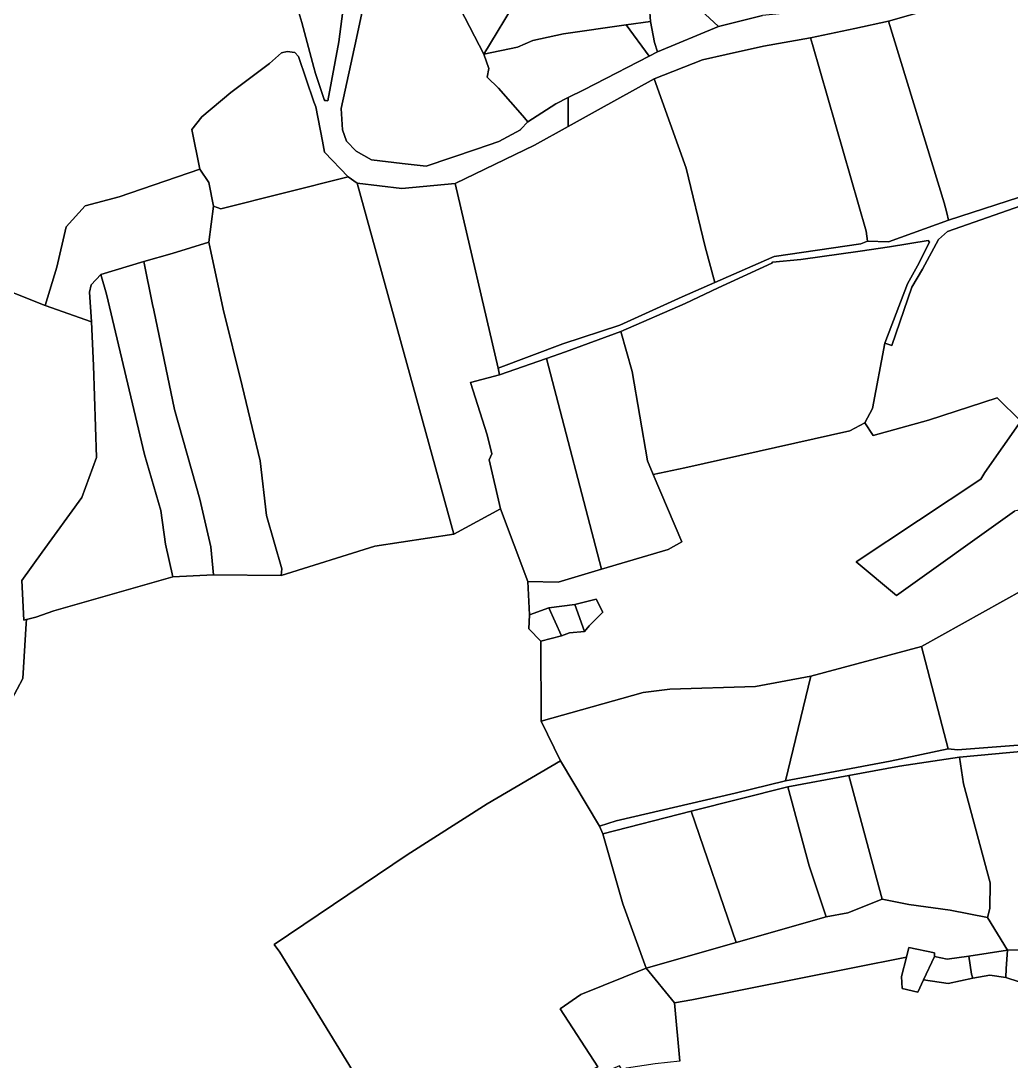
# Model space of a CAD drawing. Extents: x 542555 to 550520, y 1840485 to 1846995.
# Drawn here: x 547778.4 to 548179.3, y 1843379.2 to 1843800.3 of the extents above; entities that cross this region are included whole.
import ezdxf

# ---------------------------------------------------------------- set-up
doc = ezdxf.new("R2010")
doc.units = 0
doc.layers.add('Level 30', color=7, linetype='Continuous')

msp = doc.modelspace()

# ---------------------------------------------------------------- linework, layer by layer
at = {"layer": 'Level 30'}
for points in [[(547908.7782, 1843804.1401), (547907.19, 1843791.75), (547902.67, 1843767.92), (547902.05, 1843767.9806), (547901.34, 1843768.05), (547897.7, 1843778.93), (547897.05, 1843781.3378), (547892.12, 1843799.6), (547864.23, 1843892.85)], [(547864.23, 1843892.85), (547892.12, 1843799.6), (547897.05, 1843781.3378), (547897.7, 1843778.93), (547901.34, 1843768.05), (547902.05, 1843767.9806), (547902.67, 1843767.92), (547907.19, 1843791.75), (547908.7782, 1843804.1401)], [(547918.91, 1843814.84), (547914.21, 1843793.27), (547908.1, 1843764.79), (547908.6, 1843756.14), (547910.28, 1843751.5), (547914.09, 1843747.52), (547920.32, 1843744.04), (547932.7967, 1843742.5586), (547942.47, 1843741.41), (547962.9143, 1843748.3637), (547971.9, 1843751.42), (547980.6, 1843756.16), (547980.8276, 1843756.4048), (547983.63, 1843759.42), (547995.02, 1843766.61), (548000, 1843769.16), (548000, 1843763.9989), (548000, 1843757.55), (547986.31, 1843749.87), (547954.27, 1843734.39), (547932.6, 1843732.41), (547914.55, 1843734.49), (547910.85, 1843737.15), (547901.37, 1843747.05), (547900.4749, 1843751.6025), (547897.76, 1843765.41), (547897.05, 1843767.476), (547890.77, 1843785.75), (547889.25, 1843787.44), (547886.23, 1843787.86), (547883.92, 1843787.33), (547879, 1843783.03), (547863.37, 1843771.2), (547851.67, 1843761.38), (547847.63, 1843756.22), (547850.9, 1843740.23), (547818.22, 1843729.02), (547804.4, 1843725.42), (547796.81, 1843716.94), (547792.94, 1843700.62), (547788.29, 1843685.05), (547763.65, 1843694.73)], [(548163.88, 1843809.97), (548129.57, 1843800.06), (548115.9592, 1843797.1982), (548097.99, 1843793.42), (548079.07, 1843790.03), (548063.8712, 1843786.5966), (548054.28, 1843784.43), (548034.77, 1843776.77), (548012.04, 1843764.3), (548000, 1843757.54), (548000, 1843757.55), (548000, 1843763.9989), (548000, 1843769.16), (548006.3069, 1843772.3866), (548032.74, 1843785.91), (548036.15, 1843787.66), (548060.75, 1843797.94), (548078.67, 1843802.35)], [(548237.91, 1843800.46), (548244.42, 1843796.29), (548250.0439, 1843789.6671), (548250.95, 1843788.6), (548252.8578, 1843786.6192), (548254.35, 1843785.07), (548268.9448, 1843774.6518), (548273.15, 1843771.65), (548273.426, 1843770.9806), (548275.1, 1843766.92), (548275.1184, 1843763.9147), (548275.14, 1843760.38), (548267.23, 1843744.18), (548242.21, 1843735.96), (548208.63, 1843736.65), (548206.42, 1843736.44), (548187.29, 1843730.32), (548153.95, 1843719.62), (548153.27, 1843722.56), (548152.21, 1843726.55), (548129.57, 1843800.06), (548163.88, 1843809.97)], [(548185.9, 1843726.38), (548153.52, 1843714.99), (548149.82, 1843711.72), (548143.4, 1843699.78), (548139.03, 1843692.42), (548130.91, 1843668.91), (548128.19, 1843669.81), (548137.35, 1843693.79), (548141.4, 1843701.12), (548146.25, 1843710.74), (548145.62, 1843711.36), (548130.06, 1843708.78), (548118.2, 1843707.08), (548094.16, 1843703.68), (548082.69, 1843702.55), (548082.35, 1843702.24), (548060.69, 1843692.25), (548047.37, 1843685.81), (548021.26, 1843674.51), (547998.92, 1843666.3), (547991.16, 1843663.6), (547972.21, 1843657.01), (547971.58, 1843659.68), (547997.86, 1843669.56), (548020.82, 1843677.07), (548046.08, 1843688.58), (548059.34, 1843694.42), (548082.36, 1843704.48), (548083.36, 1843704.9), (548118.44, 1843710.06), (548121.1, 1843711.09), (548129.59, 1843710.78), (548153.95, 1843719.62), (548187.29, 1843730.32)], [(547763.65, 1843694.73), (547788.29, 1843685.05), (547807.04, 1843678.44), (547807.86, 1843660.8), (547809.07, 1843623.57), (547803.16, 1843607.29), (547787.1, 1843585.28), (547778.81, 1843573.7), (547779.63, 1843557.74), (547780.7051, 1843557.994), (547780.6, 1843556.37), (547779.15, 1843534.04), (547753.89, 1843486.66)], [(548200.61, 1843579.16), (548142.92, 1843547.03), (548098.22, 1843535.02), (548075.72, 1843530.85), (548041.08, 1843529.76), (548030.33, 1843528.44), (547988.98, 1843516.79), (547988.88, 1843549.18), (547997.26, 1843551.31), (548000.44, 1843552.56), (548006.63, 1843553.12), (548008.51, 1843555.36), (548013.92, 1843560.95), (548011.29, 1843566.16), (548002.69, 1843564.05), (547992.06, 1843562.65), (547984.29, 1843559.84), (547983.56, 1843573.38), (547995.9, 1843573.12), (548013.41, 1843578.33), (548040.4, 1843586.36), (548045.97, 1843589.39), (548034.42, 1843616.61), (548047.13, 1843619.41), (548113.92, 1843634.29), (548120.08, 1843637.62), (548123.44, 1843632.47), (548145.86, 1843638.67), (548173.62, 1843647.64), (548183.13, 1843638.22), (548168.67, 1843617.46), (548166.93, 1843614.73), (548116.57, 1843581.38), (548132.92, 1843567.66), (548180.68, 1843601.79)], [(547753.89, 1843486.66), (547779.15, 1843534.04), (547780.6, 1843556.37), (547780.7051, 1843557.994), (547784.54, 1843558.9), (547791.7, 1843561.45), (547839.97, 1843575.2), (547856.37, 1843576.08), (547883.75, 1843575.74), (547921.76, 1843587.68), (547953.74, 1843592.48), (547972.57, 1843602.76), (547983.56, 1843573.38), (547984.29, 1843559.84), (547984.04, 1843554.25), (547988.88, 1843549.18), (547988.98, 1843516.79), (547996.91, 1843500.73), (547967.23, 1843483.33), (547934.74, 1843462.73), (547880.93, 1843426.46), (547883.3, 1843423.31), (547895.3633, 1843403.6117), (547914.11, 1843373)], [(548185.95, 1843504.86), (548158.36, 1843502.3), (548134.12, 1843498.68), (548113.61, 1843494.88), (548088.88, 1843490.3), (548049.8, 1843480.37), (548013.99, 1843471.27), (548012.61, 1843474.35), (548019.43, 1843476.55), (548067.59, 1843487.76), (548087.88, 1843492.73), (548130.32, 1843500.63), (548153.79, 1843505.67), (548157.61, 1843505.25), (548185.61, 1843507.42)], [(548185.93, 1843424.28), (548177.81, 1843424.18), (548169.67, 1843437.37), (548170.6, 1843440.98), (548170.81, 1843451.35), (548159.93, 1843491.42), (548158.36, 1843502.3), (548185.95, 1843504.86)], [(548045.12, 1843379.23), (548042.95, 1843402.89), (548049.97, 1843404.12), (548136.89, 1843421.29), (548134.83, 1843413.56), (548135.16, 1843408.65), (548141.5, 1843407.18), (548143.74, 1843412.2), (548153.79, 1843410.63), (548163.72, 1843412.87), (548170.6, 1843414.09), (548177.1, 1843413.08), (548187.44, 1843409.76), (548190.64, 1843408.69), (548190.76, 1843410.72), (548193.98, 1843410.77), (548193.61, 1843409.33), (548194.5, 1843408.46), (548196.91, 1843403.22), (548189.34, 1843361.27)]]:
    msp.add_lwpolyline(points, dxfattribs=at)
for points in [[(547979.65, 1843809.82), (547965.85, 1843786.75), (547944.74, 1843827.48), (547959.67, 1843836.18), (547964.01, 1843832.08)], [(548097.6, 1843811.8), (548094.69, 1843804.08), (548078.67, 1843802.35), (548060.75, 1843797.94), (548055.44, 1843802.9), (548053.83, 1843811.18), (548053.76, 1843823.8), (548052.61, 1843826.3), (548054.4, 1843827.57), (548055, 1843827.95), (548067.15, 1843831.42), (548086.95, 1843834.97), (548087.85, 1843835.12), (548093.9, 1843835.97), (548096.76, 1843825.42)], [(548033.27, 1843800), (548023.44, 1843798.62), (547998.12, 1843794.96), (547985.6, 1843792.3), (547979.38, 1843789.62), (547965.85, 1843786.75), (547979.65, 1843809.82), (547993.55, 1843819.98), (548003.16, 1843831.12), (548013.53, 1843830.04), (548014.48, 1843828.55), (548024.84, 1843822.19), (548032.99, 1843821.95), (548031.83, 1843813.77), (548033.05, 1843803.7)], [(547965.85, 1843786.75), (547967.9, 1843781.02), (547967.17, 1843777.43), (547971.73, 1843772.96), (547981.4153, 1843761.9399), (547983.63, 1843759.42), (547980.8276, 1843756.4048), (547980.6, 1843756.16), (547971.9, 1843751.42), (547962.9143, 1843748.3637), (547942.47, 1843741.41), (547932.7967, 1843742.5586), (547920.32, 1843744.04), (547914.09, 1843747.52), (547910.28, 1843751.5), (547908.6, 1843756.14), (547908.1, 1843764.79), (547914.21, 1843793.27), (547918.91, 1843814.84), (547944.74, 1843827.48)], [(548052.61, 1843826.3), (548053.76, 1843823.8), (548053.83, 1843811.18), (548055.44, 1843802.9), (548060.75, 1843797.94), (548036.15, 1843787.66), (548034.95, 1843791.42), (548033.27, 1843800), (548033.05, 1843803.7), (548031.83, 1843813.77), (548032.99, 1843821.95), (548033.89, 1843823.88), (548035.08, 1843824.44)], [(548033.27, 1843800), (548034.95, 1843791.42), (548036.15, 1843787.66), (548032.74, 1843785.91), (548023.44, 1843798.62)], [(548129.57, 1843800.06), (548152.21, 1843726.55), (548153.27, 1843722.56), (548153.95, 1843719.62), (548129.59, 1843710.78), (548121.1, 1843711.09), (548120.64, 1843715.11), (548098.7902, 1843790.6535), (548097.99, 1843793.42), (548115.9592, 1843797.1982)], [(548023.44, 1843798.62), (548032.74, 1843785.91), (548010.75, 1843774.66), (548006.3044, 1843772.3855), (548000, 1843769.16), (547995.02, 1843766.61), (547983.63, 1843759.42), (547981.4153, 1843761.9399), (547971.73, 1843772.96), (547967.17, 1843777.43), (547967.9, 1843781.02), (547965.85, 1843786.75), (547979.38, 1843789.62), (547985.6, 1843792.3), (547998.12, 1843794.96)], [(548097.99, 1843793.42), (548098.7902, 1843790.6535), (548120.64, 1843715.11), (548121.1, 1843711.09), (548118.44, 1843710.06), (548083.36, 1843704.9), (548082.36, 1843704.48), (548059.34, 1843694.42), (548055.44, 1843708.73), (548047.73, 1843740.6), (548034.77, 1843776.77), (548054.28, 1843784.43), (548063.8712, 1843786.5966), (548079.07, 1843790.03)], [(547859.38, 1843724.12), (547856.35, 1843725.28), (547854.44, 1843734.87), (547850.9, 1843740.23), (547847.63, 1843756.22), (547851.67, 1843761.38), (547863.37, 1843771.2), (547879, 1843783.03), (547883.92, 1843787.33), (547886.23, 1843787.86), (547889.25, 1843787.44), (547890.77, 1843785.75), (547897.05, 1843767.476), (547897.76, 1843765.41), (547900.4749, 1843751.6025), (547901.37, 1843747.05), (547910.85, 1843737.15)], [(548034.77, 1843776.77), (548047.73, 1843740.6), (548055.44, 1843708.73), (548059.34, 1843694.42), (548046.08, 1843688.58), (548020.82, 1843677.07), (547997.86, 1843669.56), (547971.58, 1843659.68), (547954.27, 1843734.39), (547986.31, 1843749.87), (548000, 1843757.54), (548012.04, 1843764.3)], [(547850.9, 1843740.23), (547854.44, 1843734.87), (547856.35, 1843725.28), (547854.52, 1843710.72), (547839.66, 1843706.08), (547828.24, 1843702.83), (547810.83, 1843697.6), (547806.89, 1843693.4), (547806.18, 1843690.49), (547807.04, 1843678.44), (547788.29, 1843685.05), (547792.94, 1843700.62), (547796.81, 1843716.94), (547804.4, 1843725.42), (547818.22, 1843729.02)], [(547921.76, 1843587.68), (547883.75, 1843575.74), (547884, 1843578.44), (547877.86, 1843600.06), (547875.22, 1843622.19), (547867.94, 1843652.52), (547860.36, 1843683.59), (547854.52, 1843710.72), (547856.35, 1843725.28), (547859.38, 1843724.12), (547910.85, 1843737.15), (547914.55, 1843734.49), (547953.74, 1843592.48)], [(547972.57, 1843602.76), (547953.74, 1843592.48), (547914.55, 1843734.49), (547932.6, 1843732.41), (547954.27, 1843734.39), (547971.58, 1843659.68), (547972.21, 1843657.01), (547960.48, 1843653.92), (547967.22, 1843632.75), (547969.07, 1843625.02), (547968, 1843622.62)], [(548200.8, 1843645.85), (548183.13, 1843638.22), (548173.62, 1843647.64), (548145.86, 1843638.67), (548123.44, 1843632.47), (548120.08, 1843637.62), (548123.12, 1843643.39), (548128.19, 1843669.81), (548130.91, 1843668.91), (548139.03, 1843692.42), (548143.4, 1843699.78), (548149.82, 1843711.72), (548153.52, 1843714.99), (548185.9, 1843726.38), (548189.15, 1843705.32), (548194.31, 1843691.93), (548199.53, 1843684.34), (548205.8, 1843667.67), (548209.85, 1843648.88), (548206.4, 1843646.78)], [(547854.52, 1843710.72), (547860.36, 1843683.59), (547867.94, 1843652.52), (547875.22, 1843622.19), (547877.86, 1843600.06), (547884, 1843578.44), (547883.75, 1843575.74), (547856.37, 1843576.08), (547855.26, 1843587.41), (547850.8, 1843606.74), (547840.57, 1843642.99), (547832.25, 1843683.1), (547831.71, 1843685.52), (547828.24, 1843702.83), (547839.66, 1843706.08)], [(548137.35, 1843693.79), (548128.19, 1843669.81), (548123.12, 1843643.39), (548120.08, 1843637.62), (548113.92, 1843634.29), (548047.13, 1843619.41), (548034.42, 1843616.61), (548032.01, 1843622.25), (548025.88, 1843658.38), (548021.26, 1843674.51), (548047.37, 1843685.81), (548060.69, 1843692.25), (548082.35, 1843702.24), (548082.69, 1843702.55), (548094.16, 1843703.68), (548118.2, 1843707.08), (548130.06, 1843708.78), (548145.62, 1843711.36), (548146.25, 1843710.74), (548141.4, 1843701.12)], [(547828.24, 1843702.83), (547831.71, 1843685.52), (547832.25, 1843683.1), (547840.57, 1843642.99), (547850.8, 1843606.74), (547855.26, 1843587.41), (547856.37, 1843576.08), (547839.97, 1843575.2), (547837.01, 1843588.52), (547835.04, 1843602.1), (547828.43, 1843624.7), (547813.06, 1843689.66), (547810.83, 1843697.6)], [(547810.83, 1843697.6), (547813.06, 1843689.66), (547828.43, 1843624.7), (547835.04, 1843602.1), (547837.01, 1843588.52), (547839.97, 1843575.2), (547791.7, 1843561.45), (547784.54, 1843558.9), (547780.7051, 1843557.994), (547779.63, 1843557.74), (547778.81, 1843573.7), (547787.1, 1843585.28), (547803.16, 1843607.29), (547809.07, 1843623.57), (547807.86, 1843660.8), (547807.04, 1843678.44), (547806.18, 1843690.49), (547806.89, 1843693.4)], [(548040.4, 1843586.36), (548013.41, 1843578.33), (547991.16, 1843663.6), (547998.92, 1843666.3), (548021.26, 1843674.51), (548025.88, 1843658.38), (548032.01, 1843622.25), (548034.42, 1843616.61), (548045.97, 1843589.39)], [(547995.9, 1843573.12), (547983.56, 1843573.38), (547972.57, 1843602.76), (547968, 1843622.62), (547969.07, 1843625.02), (547967.22, 1843632.75), (547960.48, 1843653.92), (547972.21, 1843657.01), (547991.16, 1843663.6), (548013.41, 1843578.33)], [(548209.85, 1843648.88), (548212.42, 1843626.38), (548210.69, 1843623.9), (548199.63, 1843616.67), (548185.88, 1843603.06), (548180.68, 1843601.79), (548132.92, 1843567.66), (548116.57, 1843581.38), (548166.93, 1843614.73), (548168.67, 1843617.46), (548183.13, 1843638.22), (548200.8, 1843645.85), (548206.4, 1843646.78)], [(548200.61, 1843579.16), (548209.46, 1843512.24), (548185.61, 1843507.42), (548157.61, 1843505.25), (548153.79, 1843505.67), (548142.92, 1843547.03)], [(548002.69, 1843564.05), (548006.63, 1843553.12), (548000.44, 1843552.56), (547997.26, 1843551.31), (547992.06, 1843562.65)], [(548002.69, 1843564.05), (548011.29, 1843566.16), (548013.92, 1843560.95), (548008.51, 1843555.36), (548006.63, 1843553.12)], [(547997.26, 1843551.31), (547988.88, 1843549.18), (547984.04, 1843554.25), (547984.29, 1843559.84), (547992.06, 1843562.65)], [(548142.92, 1843547.03), (548153.79, 1843505.67), (548130.32, 1843500.63), (548087.88, 1843492.73), (548098.22, 1843535.02)], [(547988.98, 1843516.79), (548030.33, 1843528.44), (548041.08, 1843529.76), (548075.72, 1843530.85), (548098.22, 1843535.02), (548087.88, 1843492.73), (548067.59, 1843487.76), (548019.43, 1843476.55), (548012.61, 1843474.35), (547996.91, 1843500.73)], [(548013.99, 1843471.27), (548022.12, 1843442.88), (548031.54, 1843416.89), (548005.11, 1843406.24), (547996.74, 1843400.4), (548012, 1843377), (547934.18, 1843336.45), (547928.06, 1843354.41), (547924.41, 1843357.63), (547914.11, 1843373), (547895.3633, 1843403.6117), (547883.3, 1843423.31), (547880.93, 1843426.46), (547934.74, 1843462.73), (547967.23, 1843483.33), (547996.91, 1843500.73), (548012.61, 1843474.35)], [(548158.36, 1843502.3), (548159.93, 1843491.42), (548170.81, 1843451.35), (548170.6, 1843440.98), (548169.67, 1843437.37), (548154.64, 1843440.31), (548137.84, 1843442.7), (548127.06, 1843444.8), (548113.61, 1843494.88), (548134.12, 1843498.68)], [(548113.12, 1843439.23), (548104.42, 1843437.61), (548097.55, 1843458.28), (548088.88, 1843490.3), (548113.61, 1843494.88), (548127.06, 1843444.8)], [(548088.88, 1843490.3), (548097.55, 1843458.28), (548104.42, 1843437.61), (548067.98, 1843427.25), (548049.8, 1843480.37)], [(548049.8, 1843480.37), (548067.98, 1843427.25), (548031.54, 1843416.89), (548022.12, 1843442.88), (548013.99, 1843471.27)], [(548177.81, 1843424.18), (548162.12, 1843421.75), (548153.35, 1843420.49), (548148.18, 1843421.54), (548148.27, 1843423.02), (548137.85, 1843425.24), (548136.89, 1843421.29), (548049.97, 1843404.12), (548042.95, 1843402.89), (548031.54, 1843416.89), (548067.98, 1843427.25), (548104.42, 1843437.61), (548113.12, 1843439.23), (548127.06, 1843444.8), (548137.84, 1843442.7), (548154.64, 1843440.31), (548169.67, 1843437.37)], [(548148.27, 1843423.02), (548148.18, 1843421.54), (548143.74, 1843412.2), (548141.5, 1843407.18), (548135.16, 1843408.65), (548134.83, 1843413.56), (548136.89, 1843421.29), (548137.85, 1843425.24)], [(548162.12, 1843421.75), (548163.16, 1843414.52), (548163.72, 1843412.87), (548153.79, 1843410.63), (548143.74, 1843412.2), (548148.18, 1843421.54), (548153.35, 1843420.49)], [(548177.24, 1843416.74), (548177.1, 1843413.08), (548170.6, 1843414.09), (548163.72, 1843412.87), (548163.16, 1843414.52), (548162.12, 1843421.75), (548177.81, 1843424.18)], [(548177.81, 1843424.18), (548185.93, 1843424.28), (548194.45, 1843421.64), (548194.04, 1843419.54), (548193.93, 1843415.14), (548191.03, 1843413.07), (548190.76, 1843410.72), (548190.64, 1843408.69), (548187.44, 1843409.76), (548177.1, 1843413.08), (548177.24, 1843416.74)], [(548042.95, 1843402.89), (548045.12, 1843379.23), (548035.12, 1843378.17), (548023.59, 1843376.48), (548021.95, 1843375.46), (548020.72, 1843377.36), (548014.86, 1843374.85), (548014.87, 1843372.12), (548010.87, 1843369.46), (548005.06, 1843362.31), (547987.09, 1843350.45), (547982.43, 1843350.68), (547977.05, 1843346.24), (547966.21, 1843339.78), (547943.92, 1843333.72), (547934.18, 1843336.45), (548012, 1843377), (547996.74, 1843400.4), (548005.11, 1843406.24), (548031.54, 1843416.89)]]:
    msp.add_lwpolyline(points, close=True, dxfattribs=at)

doc.saveas('drawing.dxf')
